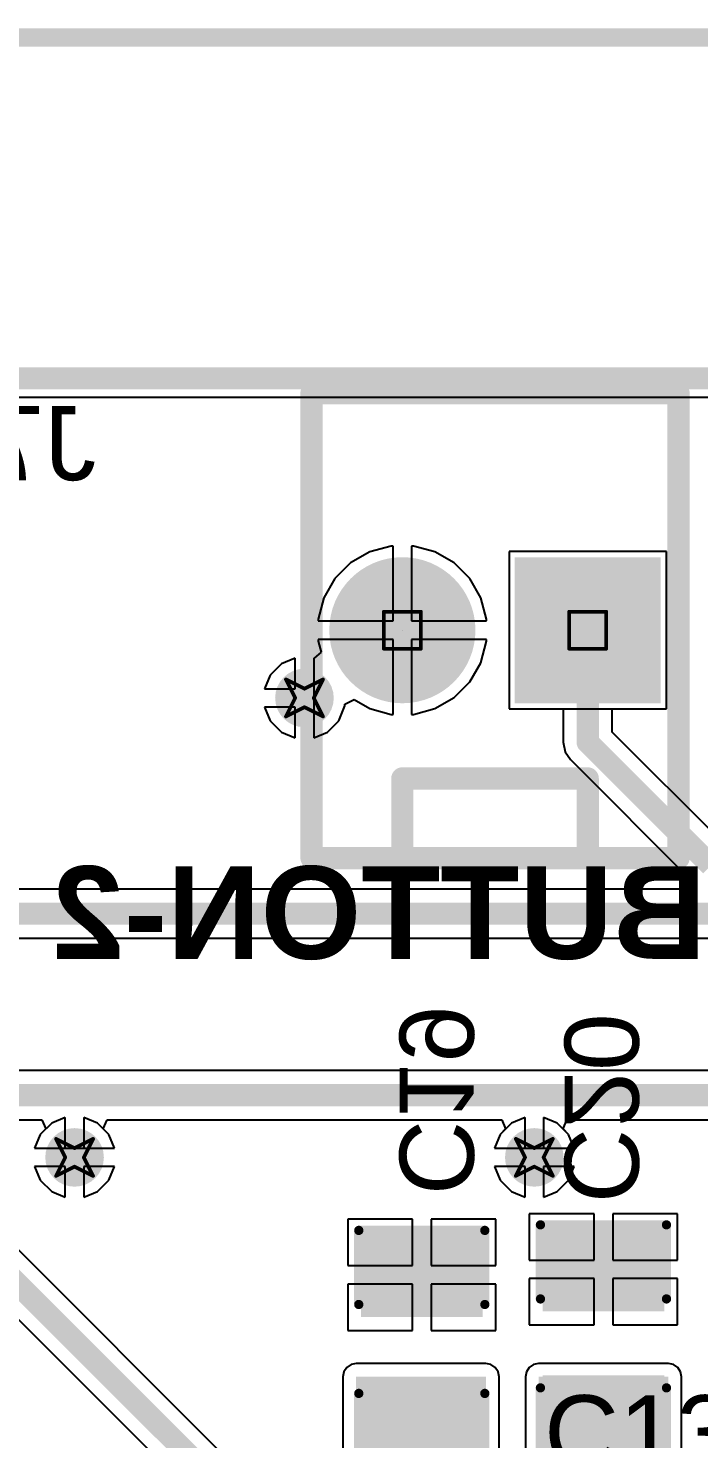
# Model space of a CAD drawing. Header units: inches. Extents: x -48 to 200, y -49 to 27.
# Drawn here: x 2.822 to 3.183, y 1.359 to 2.12 of the extents above; entities that cross this region are included whole.
import ezdxf

# ---------------------------------------------------------------- set-up
doc = ezdxf.new("R2010")
doc.units = ezdxf.units.IN
doc.header["$MEASUREMENT"] = 0
for name, color, linetype in [('Board Outline', 216, 'Continuous'), ('Bottom Layer', 5, 'Continuous'), ('Bottom Overlay', 54, 'Continuous'), ('Bottom Paste', 16, 'Continuous'), ('Bottom Solder', 6, 'Continuous'), ('Dimension', 6, 'Continuous'), ('Drill Drawing', 1, 'Continuous'), ('Multi-Layer', 9, 'Continuous'), ('Pad Holes', 156, 'Continuous'), ('Top Layer', 1, 'Continuous'), ('Top Overlay', 2, 'Continuous'), ('Top Solder', 216, 'Continuous'), ('Via Holes', 16, 'Continuous')]:
    doc.layers.add(name, color=color, linetype=linetype)
doc.styles.add('Arial', font='', dxfattribs={"height": 0.2})
doc.styles.add('Arial_Bold', font='', dxfattribs={"height": 0.2})
doc.styles.get('Arial').set_extended_font_data('Arial')
doc.styles.get('Arial_Bold').set_extended_font_data('Arial', bold=True)

# ---------------------------------------------------------------- blocks, each defined once
blk = doc.blocks.new('022232021_B_48')
at = {"layer": 'Bottom Layer'}
blk.add_hatch(color=5, dxfattribs=at).paths.add_polyline_path([(-0.08543, 0.03543), (-0.01457, 0.03543), (-0.01457, -0.03543), (-0.08543, -0.03543)])
h = blk.add_hatch(color=5, dxfattribs=at)
edge = h.paths.add_edge_path()
edge.add_arc((0.05, 0), 0.03543, 0, 360)
at = {"layer": 'Bottom Solder'}
blk.add_hatch(color=6, dxfattribs=at).paths.add_polyline_path([(-0.08943, 0.03943), (-0.01057, 0.03943), (-0.01057, -0.03943), (-0.08943, -0.03943)])
h = blk.add_hatch(color=6, dxfattribs=at)
edge = h.paths.add_edge_path()
edge.add_arc((0.05, 0), 0.03943, 0, 360)
at = {"layer": 'Multi-Layer'}
blk.add_hatch(color=9, dxfattribs=at).paths.add_polyline_path([(-0.08543, 0.03543), (-0.01457, 0.03543), (-0.01457, -0.03543), (-0.08543, -0.03543)])
h = blk.add_hatch(color=9, dxfattribs=at)
edge = h.paths.add_edge_path()
edge.add_arc((0.05, 0), 0.03543, 0, 360)
at = {"layer": 'Pad Holes'}
h = blk.add_hatch(color=7, dxfattribs=at)
edge = h.paths.add_edge_path()
edge.add_arc((-0.05, 0), 0.02008, 0, 360)
h = blk.add_hatch(color=7, dxfattribs=at)
edge = h.paths.add_edge_path()
edge.add_arc((0.05, 0), 0.02008, 0, 360)
at = {"layer": 'Top Layer'}
blk.add_hatch(color=1, dxfattribs=at).paths.add_polyline_path([(-0.08543, 0.03543), (-0.01457, 0.03543), (-0.01457, -0.03543), (-0.08543, -0.03543)])
h = blk.add_hatch(color=1, dxfattribs=at)
edge = h.paths.add_edge_path()
edge.add_arc((0.05, 0), 0.03543, 0, 360)
at = {"layer": 'Top Solder'}
blk.add_hatch(color=216, dxfattribs=at).paths.add_polyline_path([(-0.08943, 0.03943), (-0.01057, 0.03943), (-0.01057, -0.03943), (-0.08943, -0.03943)])
h = blk.add_hatch(color=216, dxfattribs=at)
edge = h.paths.add_edge_path()
edge.add_arc((0.05, 0), 0.03943, 0, 360)
at = {"layer": 'Bottom Overlay'}
for points in [[(-0.099, 0.123, 0.012, 0.012, 0), (-0.099, -0.128, 0.012, 0.012, 0)], [(0.099, 0.123, 0.012, 0.012, 0), (-0.099, 0.123, 0.012, 0.012, 0)], [(-0.05, 0.123, 0.012, 0.012, 0), (-0.05, 0.08, 0.012, 0.012, 0)], [(0.05, 0.123, 0.012, 0.012, 0), (0.05, 0.08, 0.012, 0.012, 0)], [(0.099, 0.123, 0.012, 0.012, 0), (0.099, -0.128, 0.012, 0.012, 0)], [(0.05, 0.08, 0.012, 0.012, 0), (-0.05, 0.08, 0.012, 0.012, 0)], [(0.099, -0.128, 0.012, 0.012, 0), (-0.099, -0.128, 0.012, 0.012, 0)]]:
    blk.add_lwpolyline(points, format="xyseb", dxfattribs=at)
for points in [[(-0.102, 0.123, 0.006, 0.006, 1), (-0.096, 0.123, 0.006, 0.006, 1)], [(-0.102, 0.123, 0.006, 0.006, 1), (-0.096, 0.123, 0.006, 0.006, 1)], [(-0.053, 0.123, 0.006, 0.006, 1), (-0.047, 0.123, 0.006, 0.006, 1)], [(0.047, 0.123, 0.006, 0.006, 1), (0.053, 0.123, 0.006, 0.006, 1)], [(0.096, 0.123, 0.006, 0.006, 1), (0.102, 0.123, 0.006, 0.006, 1)], [(0.096, 0.123, 0.006, 0.006, 1), (0.102, 0.123, 0.006, 0.006, 1)], [(-0.053, 0.08, 0.006, 0.006, 1), (-0.047, 0.08, 0.006, 0.006, 1)], [(-0.053, 0.08, 0.006, 0.006, 1), (-0.047, 0.08, 0.006, 0.006, 1)], [(0.047, 0.08, 0.006, 0.006, 1), (0.053, 0.08, 0.006, 0.006, 1)], [(0.047, 0.08, 0.006, 0.006, 1), (0.053, 0.08, 0.006, 0.006, 1)], [(-0.102, -0.128, 0.006, 0.006, 1), (-0.096, -0.128, 0.006, 0.006, 1)], [(-0.102, -0.128, 0.006, 0.006, 1), (-0.096, -0.128, 0.006, 0.006, 1)], [(0.096, -0.128, 0.006, 0.006, 1), (0.102, -0.128, 0.006, 0.006, 1)], [(0.096, -0.128, 0.006, 0.006, 1), (0.102, -0.128, 0.006, 0.006, 1)]]:
    blk.add_lwpolyline(points, format="xyseb", close=True, dxfattribs=at)
blk = doc.blocks.new('CAP_0805_B_58')
at = {"layer": 'Bottom Layer'}
for points in [[(-0.06, 0.03), (-0.02, 0.03), (-0.02, -0.03), (-0.06, -0.03)], [(0.02, 0.03), (0.06, 0.03), (0.06, -0.03), (0.02, -0.03)]]:
    blk.add_hatch(color=5, dxfattribs=at).paths.add_polyline_path(points)
at = {"layer": 'Bottom Paste'}
for points in [[(-0.06, 0.03), (-0.02, 0.03), (-0.02, -0.03), (-0.06, -0.03)], [(0.02, 0.03), (0.06, 0.03), (0.06, -0.03), (0.02, -0.03)]]:
    blk.add_hatch(color=16, dxfattribs=at).paths.add_polyline_path(points)
at = {"layer": 'Bottom Solder'}
for points in [[(-0.06276, 0.03276), (-0.01724, 0.03276), (-0.01724, -0.03276), (-0.06276, -0.03276)], [(0.01724, 0.03276), (0.06276, 0.03276), (0.06276, -0.03276), (0.01724, -0.03276)]]:
    blk.add_hatch(color=6, dxfattribs=at).paths.add_polyline_path(points)
at = {"layer": 'Bottom Overlay'}
for points in [[(-0.064, -0.034, 0.005, 0.005, 0), (-0.064, 0.034, 0.005, 0.005, 0)], [(-0.024, 0.034, 0.005, 0.005, 0), (-0.064, 0.034, 0.005, 0.005, 0)], [(0.064, 0.034, 0.005, 0.005, 0), (0.024, 0.034, 0.005, 0.005, 0)], [(0.064, -0.034, 0.005, 0.005, 0), (0.064, 0.034, 0.005, 0.005, 0)], [(-0.024, -0.034, 0.005, 0.005, 0), (-0.064, -0.034, 0.005, 0.005, 0)], [(0.064, -0.034, 0.005, 0.005, 0), (0.024, -0.034, 0.005, 0.005, 0)]]:
    blk.add_lwpolyline(points, format="xyseb", dxfattribs=at)
for points in [[(-0.06525, 0.034, 0.0025, 0.0025, 1), (-0.06275, 0.034, 0.0025, 0.0025, 1)], [(-0.06525, 0.034, 0.0025, 0.0025, 1), (-0.06275, 0.034, 0.0025, 0.0025, 1)], [(-0.02525, 0.034, 0.0025, 0.0025, 1), (-0.02275, 0.034, 0.0025, 0.0025, 1)], [(0.02275, 0.034, 0.0025, 0.0025, 1), (0.02525, 0.034, 0.0025, 0.0025, 1)], [(0.06275, 0.034, 0.0025, 0.0025, 1), (0.06525, 0.034, 0.0025, 0.0025, 1)], [(0.06275, 0.034, 0.0025, 0.0025, 1), (0.06525, 0.034, 0.0025, 0.0025, 1)], [(-0.06525, -0.034, 0.0025, 0.0025, 1), (-0.06275, -0.034, 0.0025, 0.0025, 1)], [(-0.06525, -0.034, 0.0025, 0.0025, 1), (-0.06275, -0.034, 0.0025, 0.0025, 1)], [(-0.02525, -0.034, 0.0025, 0.0025, 1), (-0.02275, -0.034, 0.0025, 0.0025, 1)], [(0.02275, -0.034, 0.0025, 0.0025, 1), (0.02525, -0.034, 0.0025, 0.0025, 1)], [(0.06275, -0.034, 0.0025, 0.0025, 1), (0.06525, -0.034, 0.0025, 0.0025, 1)], [(0.06275, -0.034, 0.0025, 0.0025, 1), (0.06525, -0.034, 0.0025, 0.0025, 1)]]:
    blk.add_lwpolyline(points, format="xyseb", close=True, dxfattribs=at)
blk = doc.blocks.new('CAP_0805_B_59')
at = {"layer": 'Bottom Layer'}
for points in [[(-0.06, 0.03), (-0.02, 0.03), (-0.02, -0.03), (-0.06, -0.03)], [(0.02, 0.03), (0.06, 0.03), (0.06, -0.03), (0.02, -0.03)]]:
    blk.add_hatch(color=5, dxfattribs=at).paths.add_polyline_path(points)
at = {"layer": 'Bottom Paste'}
for points in [[(-0.06, 0.03), (-0.02, 0.03), (-0.02, -0.03), (-0.06, -0.03)], [(0.02, 0.03), (0.06, 0.03), (0.06, -0.03), (0.02, -0.03)]]:
    blk.add_hatch(color=16, dxfattribs=at).paths.add_polyline_path(points)
at = {"layer": 'Bottom Solder'}
for points in [[(-0.06276, 0.03276), (-0.01724, 0.03276), (-0.01724, -0.03276), (-0.06276, -0.03276)], [(0.01724, 0.03276), (0.06276, 0.03276), (0.06276, -0.03276), (0.01724, -0.03276)]]:
    blk.add_hatch(color=6, dxfattribs=at).paths.add_polyline_path(points)
at = {"layer": 'Bottom Overlay'}
for points in [[(-0.024, 0.034, 0.005, 0.005, 0), (-0.064, 0.034, 0.005, 0.005, 0)], [(-0.064, -0.034, 0.005, 0.005, 0), (-0.064, 0.034, 0.005, 0.005, 0)], [(0.064, 0.034, 0.005, 0.005, 0), (0.024, 0.034, 0.005, 0.005, 0)], [(0.064, -0.034, 0.005, 0.005, 0), (0.064, 0.034, 0.005, 0.005, 0)], [(-0.024, -0.034, 0.005, 0.005, 0), (-0.064, -0.034, 0.005, 0.005, 0)], [(0.064, -0.034, 0.005, 0.005, 0), (0.024, -0.034, 0.005, 0.005, 0)]]:
    blk.add_lwpolyline(points, format="xyseb", dxfattribs=at)
for points in [[(-0.06525, 0.034, 0.0025, 0.0025, 1), (-0.06275, 0.034, 0.0025, 0.0025, 1)], [(-0.06525, 0.034, 0.0025, 0.0025, 1), (-0.06275, 0.034, 0.0025, 0.0025, 1)], [(-0.02525, 0.034, 0.0025, 0.0025, 1), (-0.02275, 0.034, 0.0025, 0.0025, 1)], [(0.02275, 0.034, 0.0025, 0.0025, 1), (0.02525, 0.034, 0.0025, 0.0025, 1)], [(0.06275, 0.034, 0.0025, 0.0025, 1), (0.06525, 0.034, 0.0025, 0.0025, 1)], [(0.06275, 0.034, 0.0025, 0.0025, 1), (0.06525, 0.034, 0.0025, 0.0025, 1)], [(-0.06525, -0.034, 0.0025, 0.0025, 1), (-0.06275, -0.034, 0.0025, 0.0025, 1)], [(-0.06525, -0.034, 0.0025, 0.0025, 1), (-0.06275, -0.034, 0.0025, 0.0025, 1)], [(-0.02525, -0.034, 0.0025, 0.0025, 1), (-0.02275, -0.034, 0.0025, 0.0025, 1)], [(0.02275, -0.034, 0.0025, 0.0025, 1), (0.02525, -0.034, 0.0025, 0.0025, 1)], [(0.06275, -0.034, 0.0025, 0.0025, 1), (0.06525, -0.034, 0.0025, 0.0025, 1)], [(0.06275, -0.034, 0.0025, 0.0025, 1), (0.06525, -0.034, 0.0025, 0.0025, 1)]]:
    blk.add_lwpolyline(points, format="xyseb", close=True, dxfattribs=at)

msp = doc.modelspace()

# ---------------------------------------------------------------- hatches: boundary and pattern name
at = {"layer": 'Bottom Layer'}
h = msp.add_hatch(color=5, dxfattribs=at)
edge = h.paths.add_edge_path()
edge.add_arc((2.97068, 1.75844), 0.01181, 0, 360)
h = msp.add_hatch(color=5, dxfattribs=at)
edge = h.paths.add_edge_path()
edge.add_arc((2.84666, 1.51041), 0.01181, 0, 360)
h = msp.add_hatch(color=5, dxfattribs=at)
edge = h.paths.add_edge_path()
edge.add_arc((3.09469, 1.51041), 0.01181, 0, 360)
for points in [[(2.99857, 1.303), (3.06857, 1.303), (3.06857, 1.392), (2.99857, 1.392)], [(3.097, 1.303), (3.167, 1.303), (3.167, 1.392), (3.097, 1.392)]]:
    msp.add_hatch(color=5, dxfattribs=at).paths.add_polyline_path(points)
at = {"layer": 'Bottom Solder'}
h = msp.add_hatch(color=6, dxfattribs=at)
edge = h.paths.add_edge_path()
edge.add_arc((2.97068, 1.75844), 0.01581, 0, 360)
h = msp.add_hatch(color=6, dxfattribs=at)
edge = h.paths.add_edge_path()
edge.add_arc((2.84666, 1.51041), 0.01581, 0, 360)
h = msp.add_hatch(color=6, dxfattribs=at)
edge = h.paths.add_edge_path()
edge.add_arc((3.09469, 1.51041), 0.01581, 0, 360)
at = {"layer": 'Top Layer'}
h = msp.add_hatch(color=1, dxfattribs=at)
edge = h.paths.add_edge_path()
edge.add_arc((2.97068, 1.75844), 0.01181, 0, 360)
h = msp.add_hatch(color=1, dxfattribs=at)
edge = h.paths.add_edge_path()
edge.add_arc((2.84666, 1.51041), 0.01181, 0, 360)
h = msp.add_hatch(color=1, dxfattribs=at)
edge = h.paths.add_edge_path()
edge.add_arc((3.09469, 1.51041), 0.01181, 0, 360)
at = {"layer": 'Top Solder'}
h = msp.add_hatch(color=216, dxfattribs=at)
edge = h.paths.add_edge_path()
edge.add_arc((2.97068, 1.75844), 0.01581, 0, 360)
h = msp.add_hatch(color=216, dxfattribs=at)
edge = h.paths.add_edge_path()
edge.add_arc((2.84666, 1.51041), 0.01581, 0, 360)
h = msp.add_hatch(color=216, dxfattribs=at)
edge = h.paths.add_edge_path()
edge.add_arc((3.09469, 1.51041), 0.01581, 0, 360)
at = {"layer": 'Via Holes'}
h = msp.add_hatch(color=7, dxfattribs=at)
edge = h.paths.add_edge_path()
edge.add_arc((2.97068, 1.75844), 0.00591, 0, 360)
h = msp.add_hatch(color=7, dxfattribs=at)
edge = h.paths.add_edge_path()
edge.add_arc((2.84666, 1.51041), 0.00591, 0, 360)
h = msp.add_hatch(color=7, dxfattribs=at)
edge = h.paths.add_edge_path()
edge.add_arc((3.09469, 1.51041), 0.00591, 0, 360)

# ---------------------------------------------------------------- linework, layer by layer
at = {"layer": 'Board Outline'}
msp.add_lwpolyline([(-0.067, 1.931, 0.012, 0.012, 0), (3.933, 1.931, 0.012, 0.012, 0)], format="xyseb", dxfattribs=at)
at = {"layer": 'Bottom Layer'}
for p, q in [((-0.0568, 1.9208), (3.9228, 1.9208)), ((3.00596, 1.83734), (2.9956, 1.83136)), ((3.01752, 1.84043), (3.00596, 1.83734)), ((3.0185, 1.84043), (3.01752, 1.84043)), ((3.0185, 1.8), (3.0185, 1.84043)), ((3.02948, 1.84043), (3.0285, 1.84043)), ((3.0285, 1.84043), (3.0285, 1.8)), ((3.04104, 1.83734), (3.02948, 1.84043)), ((3.0514, 1.83136), (3.04104, 1.83734)), ((3.16593, 1.83743), (3.08107, 1.83743)), ((3.08107, 1.83743), (3.08107, 1.75257)), ((3.16593, 1.75257), (3.16593, 1.83743)), ((2.9956, 1.83136), (2.98714, 1.8229)), ((3.05986, 1.8229), (3.0514, 1.83136)), ((2.98714, 1.8229), (2.98116, 1.81254)), ((3.06584, 1.81254), (3.05986, 1.8229)), ((2.98116, 1.81254), (2.97807, 1.80098)), ((3.06893, 1.80098), (3.06584, 1.81254)), ((2.98682, 1.28993), (2.46987, 1.80687)), ((2.97807, 1.80098), (2.97807, 1.8)), ((2.97807, 1.8), (3.0185, 1.8)), ((3.0285, 1.8), (3.06893, 1.8)), ((3.06893, 1.8), (3.06893, 1.80098)), ((3.0185, 1.79), (2.97807, 1.79)), ((2.97807, 1.79), (2.97807, 1.78902)), ((3.0185, 1.74957), (3.0185, 1.79)), ((3.0235, 1.795), (3.0235, 1.795)), ((3.0235, 1.795), (3.0235, 1.795)), ((3.0235, 1.795), (3.0235, 1.795)), ((3.06893, 1.79), (3.0285, 1.79)), ((3.0285, 1.79), (3.0285, 1.74957)), ((3.06893, 1.78902), (3.06893, 1.79)), ((2.45501, 1.78425), (3.00027, 1.23899)), ((2.97963, 1.7832), (2.97587, 1.7799)), ((2.97807, 1.78902), (2.97963, 1.7832)), ((3.06584, 1.77746), (3.06893, 1.78902)), ((2.95832, 1.77693), (2.95219, 1.7708)), ((2.96568, 1.77998), (2.95832, 1.77693)), ((2.96568, 1.76344), (2.96568, 1.77998)), ((2.97587, 1.7799), (2.97568, 1.77998)), ((2.97568, 1.77998), (2.97568, 1.75844)), ((3.05986, 1.7671), (3.06584, 1.77746)), ((2.95219, 1.7708), (2.94914, 1.76344)), ((3.0514, 1.75864), (3.05986, 1.7671)), ((2.94914, 1.76344), (2.96568, 1.76344)), ((2.96568, 1.75344), (2.94914, 1.75344)), ((2.94914, 1.75344), (2.95219, 1.74609)), ((2.96568, 1.7369), (2.96568, 1.75344)), ((2.97568, 1.75844), (2.97568, 1.7369)), ((2.98917, 1.74609), (2.99249, 1.7541)), ((2.99249, 1.75512), (2.99749, 1.75756)), ((2.99249, 1.7541), (2.99249, 1.75512)), ((2.99749, 1.75756), (3.00596, 1.75266)), ((3.00596, 1.75266), (3.01752, 1.74957)), ((3.02948, 1.74957), (3.04104, 1.75266)), ((3.04104, 1.75266), (3.0514, 1.75864)), ((3.08107, 1.75257), (3.16593, 1.75257)), ((2.95219, 1.74609), (2.95832, 1.73995)), ((2.98303, 1.73995), (2.98917, 1.74609)), ((3.01752, 1.74957), (3.0185, 1.74957)), ((3.0285, 1.74957), (3.02948, 1.74957)), ((2.95832, 1.73995), (2.96568, 1.7369)), ((2.97568, 1.7369), (2.98303, 1.73995)), ((2.84166, 1.53195), (2.83431, 1.5289)), ((2.84166, 1.51541), (2.84166, 1.53195)), ((2.85902, 1.5289), (2.85166, 1.53195)), ((2.85166, 1.53195), (2.85166, 1.51541)), ((3.08969, 1.53195), (3.08234, 1.5289)), ((3.08969, 1.51541), (3.08969, 1.53195)), ((3.10705, 1.5289), (3.09969, 1.53195)), ((3.09969, 1.53195), (3.09969, 1.51541)), ((2.83431, 1.5289), (2.82817, 1.52276)), ((2.86515, 1.52276), (2.85902, 1.5289)), ((3.08234, 1.5289), (3.0762, 1.52276)), ((3.11318, 1.52276), (3.10705, 1.5289)), ((2.82817, 1.52276), (2.82512, 1.51541)), ((2.82512, 1.51541), (2.84166, 1.51541)), ((2.85166, 1.51541), (2.8682, 1.51541)), ((2.8682, 1.51541), (2.86515, 1.52276)), ((3.0762, 1.52276), (3.07316, 1.51541)), ((3.07316, 1.51541), (3.08969, 1.51541)), ((3.09969, 1.51541), (3.11623, 1.51541)), ((3.11623, 1.51541), (3.11318, 1.52276)), ((2.84166, 1.50541), (2.82512, 1.50541)), ((2.82512, 1.50541), (2.82817, 1.49805)), ((2.84166, 1.48887), (2.84166, 1.50541)), ((2.8682, 1.50541), (2.85166, 1.50541)), ((2.85166, 1.50541), (2.85166, 1.48887)), ((2.86515, 1.49805), (2.8682, 1.50541)), ((3.08969, 1.50541), (3.07316, 1.50541)), ((3.07316, 1.50541), (3.0762, 1.49805)), ((3.08969, 1.48887), (3.08969, 1.50541)), ((3.11623, 1.50541), (3.09969, 1.50541)), ((3.09969, 1.50541), (3.09969, 1.48887)), ((3.11318, 1.49805), (3.11623, 1.50541)), ((2.82817, 1.49805), (2.83431, 1.49192)), ((2.85902, 1.49192), (2.86515, 1.49805)), ((3.0762, 1.49805), (3.08234, 1.49192)), ((3.10705, 1.49192), (3.11318, 1.49805)), ((2.83431, 1.49192), (2.84166, 1.48887)), ((2.85166, 1.48887), (2.85902, 1.49192)), ((3.08234, 1.49192), (3.08969, 1.48887)), ((3.09969, 1.48887), (3.10705, 1.49192)), ((3.127, 1.48), (3.092, 1.48)), ((3.092, 1.48), (3.092, 1.455)), ((3.127, 1.455), (3.127, 1.48)), ((3.172, 1.48), (3.137, 1.48)), ((3.137, 1.48), (3.137, 1.455)), ((3.172, 1.455), (3.172, 1.48)), ((3.029, 1.477), (2.994, 1.477)), ((2.994, 1.477), (2.994, 1.452)), ((3.029, 1.452), (3.029, 1.477)), ((3.074, 1.477), (3.039, 1.477)), ((3.039, 1.477), (3.039, 1.452)), ((3.074, 1.452), (3.074, 1.477)), ((3.092, 1.455), (3.127, 1.455)), ((3.137, 1.455), (3.172, 1.455)), ((2.994, 1.452), (3.029, 1.452)), ((3.039, 1.452), (3.074, 1.452)), ((3.029, 1.442), (2.994, 1.442)), ((2.994, 1.442), (2.994, 1.417)), ((3.029, 1.417), (3.029, 1.442)), ((3.074, 1.442), (3.039, 1.442)), ((3.039, 1.442), (3.039, 1.417)), ((3.074, 1.417), (3.074, 1.442)), ((3.127, 1.445), (3.092, 1.445)), ((3.092, 1.445), (3.092, 1.42)), ((3.127, 1.42), (3.127, 1.445)), ((3.172, 1.445), (3.137, 1.445)), ((3.137, 1.445), (3.137, 1.42)), ((3.172, 1.42), (3.172, 1.445)), ((2.994, 1.417), (3.029, 1.417)), ((3.039, 1.417), (3.074, 1.417)), ((3.092, 1.42), (3.127, 1.42)), ((3.137, 1.42), (3.172, 1.42)), ((2.99198, 1.39473), (2.99144, 1.392)), ((2.99353, 1.39705), (2.99198, 1.39473)), ((2.99584, 1.39859), (2.99353, 1.39705)), ((2.99857, 1.39914), (2.99584, 1.39859)), ((3.06857, 1.39914), (2.99857, 1.39914)), ((3.07131, 1.39859), (3.06857, 1.39914)), ((3.07362, 1.39705), (3.07131, 1.39859)), ((3.07517, 1.39473), (3.07362, 1.39705)), ((3.07571, 1.392), (3.07517, 1.39473)), ((3.09041, 1.39473), (3.08986, 1.392)), ((3.09195, 1.39705), (3.09041, 1.39473)), ((3.09427, 1.39859), (3.09195, 1.39705)), ((3.097, 1.39914), (3.09427, 1.39859)), ((3.167, 1.39914), (3.097, 1.39914)), ((3.16973, 1.39859), (3.167, 1.39914)), ((3.17205, 1.39705), (3.16973, 1.39859)), ((3.17359, 1.39473), (3.17205, 1.39705)), ((3.17414, 1.392), (3.17359, 1.39473)), ((2.99144, 1.392), (2.99144, 1.31)), ((3.07571, 1.31), (3.07571, 1.392)), ((3.08986, 1.392), (3.08986, 1.31)), ((3.17414, 1.31), (3.17414, 1.392))]:
    msp.add_line(p, q, dxfattribs=at)
msp.add_lwpolyline([(2.4605, 1.7975, 0.012, 0.012, 0), (3.01352, 1.24448, 0.012, 0.012, 0)], format="xyseb", dxfattribs=at)
at = {"layer": 'Dimension'}
msp.add_lwpolyline([(2.17285, 2.115, 0.01, 0.01, 0), (3.933, 2.115, 0.01, 0.01, 0)], format="xyseb", dxfattribs=at)
at = {"layer": 'Drill Drawing'}
for points in [[(3.0135, 1.805, 0.002, 0.002, 0), (3.0335, 1.805, 0.002, 0.002, 0)], [(3.0135, 1.785, 0.002, 0.002, 0), (3.0135, 1.805, 0.002, 0.002, 0)], [(3.0335, 1.785, 0.002, 0.002, 0), (3.0335, 1.805, 0.002, 0.002, 0)], [(3.1135, 1.805, 0.002, 0.002, 0), (3.1335, 1.805, 0.002, 0.002, 0)], [(3.1135, 1.785, 0.002, 0.002, 0), (3.1135, 1.805, 0.002, 0.002, 0)], [(3.1335, 1.785, 0.002, 0.002, 0), (3.1335, 1.805, 0.002, 0.002, 0)], [(3.0135, 1.785, 0.002, 0.002, 0), (3.0335, 1.785, 0.002, 0.002, 0)], [(3.1135, 1.785, 0.002, 0.002, 0), (3.1335, 1.785, 0.002, 0.002, 0)], [(2.96068, 1.76844, 0.002, 0.002, 0), (2.97068, 1.76344, 0.002, 0.002, 0)], [(2.96068, 1.76844, 0.002, 0.002, 0), (2.96568, 1.75844, 0.002, 0.002, 0)], [(2.97068, 1.76344, 0.002, 0.002, 0), (2.98068, 1.76844, 0.002, 0.002, 0)], [(2.97568, 1.75844, 0.002, 0.002, 0), (2.98068, 1.76844, 0.002, 0.002, 0)], [(2.96068, 1.74844, 0.002, 0.002, 0), (2.96568, 1.75844, 0.002, 0.002, 0)], [(2.97568, 1.75844, 0.002, 0.002, 0), (2.98068, 1.74844, 0.002, 0.002, 0)], [(2.96068, 1.74844, 0.002, 0.002, 0), (2.97068, 1.75344, 0.002, 0.002, 0)], [(2.97068, 1.75344, 0.002, 0.002, 0), (2.98068, 1.74844, 0.002, 0.002, 0)], [(2.83666, 1.52041, 0.002, 0.002, 0), (2.84666, 1.51541, 0.002, 0.002, 0)], [(2.83666, 1.52041, 0.002, 0.002, 0), (2.84166, 1.51041, 0.002, 0.002, 0)], [(2.84666, 1.51541, 0.002, 0.002, 0), (2.85666, 1.52041, 0.002, 0.002, 0)], [(2.85166, 1.51041, 0.002, 0.002, 0), (2.85666, 1.52041, 0.002, 0.002, 0)], [(3.08469, 1.52041, 0.002, 0.002, 0), (3.09469, 1.51541, 0.002, 0.002, 0)], [(3.08469, 1.52041, 0.002, 0.002, 0), (3.08969, 1.51041, 0.002, 0.002, 0)], [(3.09469, 1.51541, 0.002, 0.002, 0), (3.10469, 1.52041, 0.002, 0.002, 0)], [(3.09969, 1.51041, 0.002, 0.002, 0), (3.10469, 1.52041, 0.002, 0.002, 0)], [(2.83666, 1.50041, 0.002, 0.002, 0), (2.84166, 1.51041, 0.002, 0.002, 0)], [(2.85166, 1.51041, 0.002, 0.002, 0), (2.85666, 1.50041, 0.002, 0.002, 0)], [(3.08469, 1.50041, 0.002, 0.002, 0), (3.08969, 1.51041, 0.002, 0.002, 0)], [(3.09969, 1.51041, 0.002, 0.002, 0), (3.10469, 1.50041, 0.002, 0.002, 0)], [(2.83666, 1.50041, 0.002, 0.002, 0), (2.84666, 1.50541, 0.002, 0.002, 0)], [(2.84666, 1.50541, 0.002, 0.002, 0), (2.85666, 1.50041, 0.002, 0.002, 0)], [(3.08469, 1.50041, 0.002, 0.002, 0), (3.09469, 1.50541, 0.002, 0.002, 0)], [(3.09469, 1.50541, 0.002, 0.002, 0), (3.10469, 1.50041, 0.002, 0.002, 0)]]:
    msp.add_lwpolyline(points, format="xyseb", dxfattribs=at)
for points in [[(3.013, 1.805, 0.001, 0.001, 1), (3.014, 1.805, 0.001, 0.001, 1)], [(3.013, 1.805, 0.001, 0.001, 1), (3.014, 1.805, 0.001, 0.001, 1)], [(3.033, 1.805, 0.001, 0.001, 1), (3.034, 1.805, 0.001, 0.001, 1)], [(3.033, 1.805, 0.001, 0.001, 1), (3.034, 1.805, 0.001, 0.001, 1)], [(3.113, 1.805, 0.001, 0.001, 1), (3.114, 1.805, 0.001, 0.001, 1)], [(3.113, 1.805, 0.001, 0.001, 1), (3.114, 1.805, 0.001, 0.001, 1)], [(3.133, 1.805, 0.001, 0.001, 1), (3.134, 1.805, 0.001, 0.001, 1)], [(3.133, 1.805, 0.001, 0.001, 1), (3.134, 1.805, 0.001, 0.001, 1)], [(3.013, 1.785, 0.001, 0.001, 1), (3.014, 1.785, 0.001, 0.001, 1)], [(3.013, 1.785, 0.001, 0.001, 1), (3.014, 1.785, 0.001, 0.001, 1)], [(3.033, 1.785, 0.001, 0.001, 1), (3.034, 1.785, 0.001, 0.001, 1)], [(3.033, 1.785, 0.001, 0.001, 1), (3.034, 1.785, 0.001, 0.001, 1)], [(3.113, 1.785, 0.001, 0.001, 1), (3.114, 1.785, 0.001, 0.001, 1)], [(3.113, 1.785, 0.001, 0.001, 1), (3.114, 1.785, 0.001, 0.001, 1)], [(3.133, 1.785, 0.001, 0.001, 1), (3.134, 1.785, 0.001, 0.001, 1)], [(3.133, 1.785, 0.001, 0.001, 1), (3.134, 1.785, 0.001, 0.001, 1)], [(2.96018, 1.76844, 0.001, 0.001, 1), (2.96118, 1.76844, 0.001, 0.001, 1)], [(2.96018, 1.76844, 0.001, 0.001, 1), (2.96118, 1.76844, 0.001, 0.001, 1)], [(2.98018, 1.76844, 0.001, 0.001, 1), (2.98118, 1.76844, 0.001, 0.001, 1)], [(2.98018, 1.76844, 0.001, 0.001, 1), (2.98118, 1.76844, 0.001, 0.001, 1)], [(2.96518, 1.75844, 0.001, 0.001, 1), (2.96618, 1.75844, 0.001, 0.001, 1)], [(2.96518, 1.75844, 0.001, 0.001, 1), (2.96618, 1.75844, 0.001, 0.001, 1)], [(2.97018, 1.76344, 0.001, 0.001, 1), (2.97118, 1.76344, 0.001, 0.001, 1)], [(2.97018, 1.76344, 0.001, 0.001, 1), (2.97118, 1.76344, 0.001, 0.001, 1)], [(2.97518, 1.75844, 0.001, 0.001, 1), (2.97618, 1.75844, 0.001, 0.001, 1)], [(2.97518, 1.75844, 0.001, 0.001, 1), (2.97618, 1.75844, 0.001, 0.001, 1)], [(2.97018, 1.75344, 0.001, 0.001, 1), (2.97118, 1.75344, 0.001, 0.001, 1)], [(2.97018, 1.75344, 0.001, 0.001, 1), (2.97118, 1.75344, 0.001, 0.001, 1)], [(2.96018, 1.74844, 0.001, 0.001, 1), (2.96118, 1.74844, 0.001, 0.001, 1)], [(2.96018, 1.74844, 0.001, 0.001, 1), (2.96118, 1.74844, 0.001, 0.001, 1)], [(2.98018, 1.74844, 0.001, 0.001, 1), (2.98118, 1.74844, 0.001, 0.001, 1)], [(2.98018, 1.74844, 0.001, 0.001, 1), (2.98118, 1.74844, 0.001, 0.001, 1)], [(2.83616, 1.52041, 0.001, 0.001, 1), (2.83716, 1.52041, 0.001, 0.001, 1)], [(2.83616, 1.52041, 0.001, 0.001, 1), (2.83716, 1.52041, 0.001, 0.001, 1)], [(2.84616, 1.51541, 0.001, 0.001, 1), (2.84716, 1.51541, 0.001, 0.001, 1)], [(2.84616, 1.51541, 0.001, 0.001, 1), (2.84716, 1.51541, 0.001, 0.001, 1)], [(2.85616, 1.52041, 0.001, 0.001, 1), (2.85716, 1.52041, 0.001, 0.001, 1)], [(2.85616, 1.52041, 0.001, 0.001, 1), (2.85716, 1.52041, 0.001, 0.001, 1)], [(3.08419, 1.52041, 0.001, 0.001, 1), (3.08519, 1.52041, 0.001, 0.001, 1)], [(3.08419, 1.52041, 0.001, 0.001, 1), (3.08519, 1.52041, 0.001, 0.001, 1)], [(3.09419, 1.51541, 0.001, 0.001, 1), (3.09519, 1.51541, 0.001, 0.001, 1)], [(3.09419, 1.51541, 0.001, 0.001, 1), (3.09519, 1.51541, 0.001, 0.001, 1)], [(3.10419, 1.52041, 0.001, 0.001, 1), (3.10519, 1.52041, 0.001, 0.001, 1)], [(3.10419, 1.52041, 0.001, 0.001, 1), (3.10519, 1.52041, 0.001, 0.001, 1)], [(2.84116, 1.51041, 0.001, 0.001, 1), (2.84216, 1.51041, 0.001, 0.001, 1)], [(2.84116, 1.51041, 0.001, 0.001, 1), (2.84216, 1.51041, 0.001, 0.001, 1)], [(2.85116, 1.51041, 0.001, 0.001, 1), (2.85216, 1.51041, 0.001, 0.001, 1)], [(2.85116, 1.51041, 0.001, 0.001, 1), (2.85216, 1.51041, 0.001, 0.001, 1)], [(3.08919, 1.51041, 0.001, 0.001, 1), (3.09019, 1.51041, 0.001, 0.001, 1)], [(3.08919, 1.51041, 0.001, 0.001, 1), (3.09019, 1.51041, 0.001, 0.001, 1)], [(3.09919, 1.51041, 0.001, 0.001, 1), (3.10019, 1.51041, 0.001, 0.001, 1)], [(3.09919, 1.51041, 0.001, 0.001, 1), (3.10019, 1.51041, 0.001, 0.001, 1)], [(2.83616, 1.50041, 0.001, 0.001, 1), (2.83716, 1.50041, 0.001, 0.001, 1)], [(2.83616, 1.50041, 0.001, 0.001, 1), (2.83716, 1.50041, 0.001, 0.001, 1)], [(2.84616, 1.50541, 0.001, 0.001, 1), (2.84716, 1.50541, 0.001, 0.001, 1)], [(2.84616, 1.50541, 0.001, 0.001, 1), (2.84716, 1.50541, 0.001, 0.001, 1)], [(2.85616, 1.50041, 0.001, 0.001, 1), (2.85716, 1.50041, 0.001, 0.001, 1)], [(2.85616, 1.50041, 0.001, 0.001, 1), (2.85716, 1.50041, 0.001, 0.001, 1)], [(3.08419, 1.50041, 0.001, 0.001, 1), (3.08519, 1.50041, 0.001, 0.001, 1)], [(3.08419, 1.50041, 0.001, 0.001, 1), (3.08519, 1.50041, 0.001, 0.001, 1)], [(3.09419, 1.50541, 0.001, 0.001, 1), (3.09519, 1.50541, 0.001, 0.001, 1)], [(3.09419, 1.50541, 0.001, 0.001, 1), (3.09519, 1.50541, 0.001, 0.001, 1)], [(3.10419, 1.50041, 0.001, 0.001, 1), (3.10519, 1.50041, 0.001, 0.001, 1)], [(3.10419, 1.50041, 0.001, 0.001, 1), (3.10519, 1.50041, 0.001, 0.001, 1)]]:
    msp.add_lwpolyline(points, format="xyseb", close=True, dxfattribs=at)
at = {"layer": 'Top Layer'}
for p, q in [((1.90253, 1.9208), (3.9228, 1.9208)), ((3.00596, 1.83734), (2.9956, 1.83136)), ((3.01752, 1.84043), (3.00596, 1.83734)), ((3.0185, 1.84043), (3.01752, 1.84043)), ((3.0185, 1.8), (3.0185, 1.84043)), ((3.02948, 1.84043), (3.0285, 1.84043)), ((3.0285, 1.84043), (3.0285, 1.8)), ((3.04104, 1.83734), (3.02948, 1.84043)), ((3.0514, 1.83136), (3.04104, 1.83734)), ((3.16593, 1.83743), (3.08107, 1.83743)), ((3.08107, 1.83743), (3.08107, 1.75257)), ((3.16593, 1.75257), (3.16593, 1.83743)), ((2.9956, 1.83136), (2.98714, 1.8229)), ((3.05986, 1.8229), (3.0514, 1.83136)), ((2.98714, 1.8229), (2.98116, 1.81254)), ((3.06584, 1.81254), (3.05986, 1.8229)), ((2.98116, 1.81254), (2.97807, 1.80098)), ((3.06893, 1.80098), (3.06584, 1.81254)), ((2.97807, 1.80098), (2.97807, 1.8)), ((2.97807, 1.8), (3.0185, 1.8)), ((3.0285, 1.8), (3.06893, 1.8)), ((3.06893, 1.8), (3.06893, 1.80098)), ((3.0185, 1.79), (2.97807, 1.79)), ((2.97807, 1.79), (2.97807, 1.78902)), ((3.0185, 1.74957), (3.0185, 1.79)), ((3.0235, 1.795), (3.0235, 1.795)), ((3.0235, 1.795), (3.0235, 1.795)), ((3.0235, 1.795), (3.0235, 1.795)), ((3.06893, 1.79), (3.0285, 1.79)), ((3.0285, 1.79), (3.0285, 1.74957)), ((3.06893, 1.78902), (3.06893, 1.79)), ((2.97963, 1.7832), (2.97587, 1.7799)), ((2.97807, 1.78902), (2.97963, 1.7832)), ((3.06584, 1.77746), (3.06893, 1.78902)), ((2.95832, 1.77693), (2.95219, 1.7708)), ((2.96568, 1.77998), (2.95832, 1.77693)), ((2.96568, 1.76344), (2.96568, 1.77998)), ((2.97587, 1.7799), (2.97568, 1.77998)), ((2.97568, 1.77998), (2.97568, 1.75844)), ((3.05986, 1.7671), (3.06584, 1.77746)), ((2.95219, 1.7708), (2.94914, 1.76344)), ((3.0514, 1.75864), (3.05986, 1.7671)), ((2.94914, 1.76344), (2.96568, 1.76344)), ((2.96568, 1.75344), (2.94914, 1.75344)), ((2.94914, 1.75344), (2.95219, 1.74609)), ((2.96568, 1.7369), (2.96568, 1.75344)), ((2.97568, 1.75844), (2.97568, 1.7369)), ((2.98917, 1.74609), (2.99249, 1.7541)), ((2.99249, 1.75512), (2.99749, 1.75756)), ((2.99249, 1.7541), (2.99249, 1.75512)), ((2.99749, 1.75756), (3.00596, 1.75266)), ((3.00596, 1.75266), (3.01752, 1.74957)), ((3.02948, 1.74957), (3.04104, 1.75266)), ((3.04104, 1.75266), (3.0514, 1.75864)), ((3.08107, 1.75257), (3.11025, 1.75257)), ((3.11025, 1.75257), (3.11025, 1.7345)), ((3.13675, 1.73999), (3.13675, 1.75257)), ((3.13675, 1.75257), (3.16593, 1.75257)), ((2.95219, 1.74609), (2.95832, 1.73995)), ((2.98303, 1.73995), (2.98917, 1.74609)), ((3.01752, 1.74957), (3.0185, 1.74957)), ((3.0285, 1.74957), (3.02948, 1.74957)), ((2.95832, 1.73995), (2.96568, 1.7369)), ((2.97568, 1.7369), (2.98303, 1.73995)), ((3.19549, 1.68125), (3.13675, 1.73999)), ((3.11025, 1.7345), (3.11025, 1.7345)), ((3.11025, 1.7345), (3.11125, 1.72943)), ((3.11125, 1.72943), (3.11413, 1.72513)), ((3.11413, 1.72513), (3.179, 1.66025)), ((3.179, 1.66025), (3.17693, 1.65525)), ((3.17693, 1.65525), (2.79249, 1.65525)), ((2.787, 1.62875), (3.47777, 1.62875)), ((3.40697, 1.55725), (2.15449, 1.55725)), ((2.61621, 1.53075), (2.82908, 1.53075)), ((2.82908, 1.53075), (2.83115, 1.52575)), ((2.86217, 1.52575), (2.86424, 1.53075)), ((2.86424, 1.53075), (3.07711, 1.53075)), ((3.07711, 1.53075), (3.07918, 1.52575)), ((3.1102, 1.52575), (3.11227, 1.53075)), ((3.11227, 1.53075), (3.40148, 1.53075)), ((2.83115, 1.52575), (2.82817, 1.52276)), ((2.86515, 1.52276), (2.86217, 1.52575)), ((3.07918, 1.52575), (3.0762, 1.52276)), ((3.11318, 1.52276), (3.1102, 1.52575)), ((2.82817, 1.52276), (2.82512, 1.51541)), ((2.82512, 1.51541), (2.8682, 1.51541)), ((2.8682, 1.51541), (2.86515, 1.52276)), ((3.0762, 1.52276), (3.07316, 1.51541)), ((3.07316, 1.51541), (3.11623, 1.51541)), ((3.11623, 1.51541), (3.11318, 1.52276)), ((2.84166, 1.50541), (2.82512, 1.50541)), ((2.82512, 1.50541), (2.82817, 1.49805)), ((2.84166, 1.48887), (2.84166, 1.50541)), ((2.8682, 1.50541), (2.85166, 1.50541)), ((2.85166, 1.50541), (2.85166, 1.48887)), ((2.86515, 1.49805), (2.8682, 1.50541)), ((3.08969, 1.50541), (3.07316, 1.50541)), ((3.07316, 1.50541), (3.0762, 1.49805)), ((3.08969, 1.48887), (3.08969, 1.50541)), ((3.11623, 1.50541), (3.09969, 1.50541)), ((3.09969, 1.50541), (3.09969, 1.48887)), ((3.11318, 1.49805), (3.11623, 1.50541)), ((2.82817, 1.49805), (2.83431, 1.49192)), ((2.85902, 1.49192), (2.86515, 1.49805)), ((3.0762, 1.49805), (3.08234, 1.49192)), ((3.10705, 1.49192), (3.11318, 1.49805)), ((2.83431, 1.49192), (2.84166, 1.48887)), ((2.85166, 1.48887), (2.85902, 1.49192)), ((3.08234, 1.49192), (3.08969, 1.48887)), ((3.09969, 1.48887), (3.10705, 1.49192))]:
    msp.add_line(p, q, dxfattribs=at)
for points in [[(3.1235, 1.7345, 0.012, 0.012, 0), (3.1235, 1.795, 0.012, 0.012, 0)], [(3.1235, 1.7345, 0.012, 0.012, 0), (3.19, 1.668, 0.012, 0.012, 0)], [(2.787, 1.642, 0.012, 0.012, 0), (3.48326, 1.642, 0.012, 0.012, 0)], [(2.149, 1.544, 0.012, 0.012, 0), (3.40697, 1.544, 0.012, 0.012, 0)]]:
    msp.add_lwpolyline(points, format="xyseb", dxfattribs=at)
for points in [[(3.1205, 1.795, 0.006, 0.006, 1), (3.1265, 1.795, 0.006, 0.006, 1)], [(3.1205, 1.7345, 0.006, 0.006, 1), (3.1265, 1.7345, 0.006, 0.006, 1)], [(3.1205, 1.7345, 0.006, 0.006, 1), (3.1265, 1.7345, 0.006, 0.006, 1)]]:
    msp.add_lwpolyline(points, format="xyseb", close=True, dxfattribs=at)

# ---------------------------------------------------------------- block references
for name, p, rotation in [('022232021_B_48', (3.0735, 1.795), 180), ('CAP_0805_B_59', (3.034, 1.407), 270), ('CAP_0805_B_58', (3.132, 1.41), 270)]:
    msp.add_blockref(name, p, dxfattribs=dict(rotation=rotation))

# ---------------------------------------------------------------- texts
at = {"layer": 'Bottom Overlay', "style": 'Arial', "text_generation_flag": 2}
msp.add_text('J7', height=0.04, dxfattribs=at).set_placement((2.85832, 1.87601))
at = {"layer": 'Bottom Overlay', "text_generation_flag": 2}
for s, height, rotation, style, p in [('BUTTON-2', 0.05, 360, 'Arial_Bold', (3.1875, 1.61759)), ('C19', 0.04, 270, 'Arial', (3.02201, 1.49002)), ('C20', 0.04, 270, 'Arial', (3.11101, 1.48568))]:
    msp.add_text(s, height=height, rotation=rotation, dxfattribs=dict(at, style=style)).set_placement(p)
at = {"layer": 'Top Overlay', "style": 'Arial'}
msp.add_text('C13', height=0.04, dxfattribs=at).set_placement((3.10002, 1.34201))

doc.saveas('drawing.dxf')
